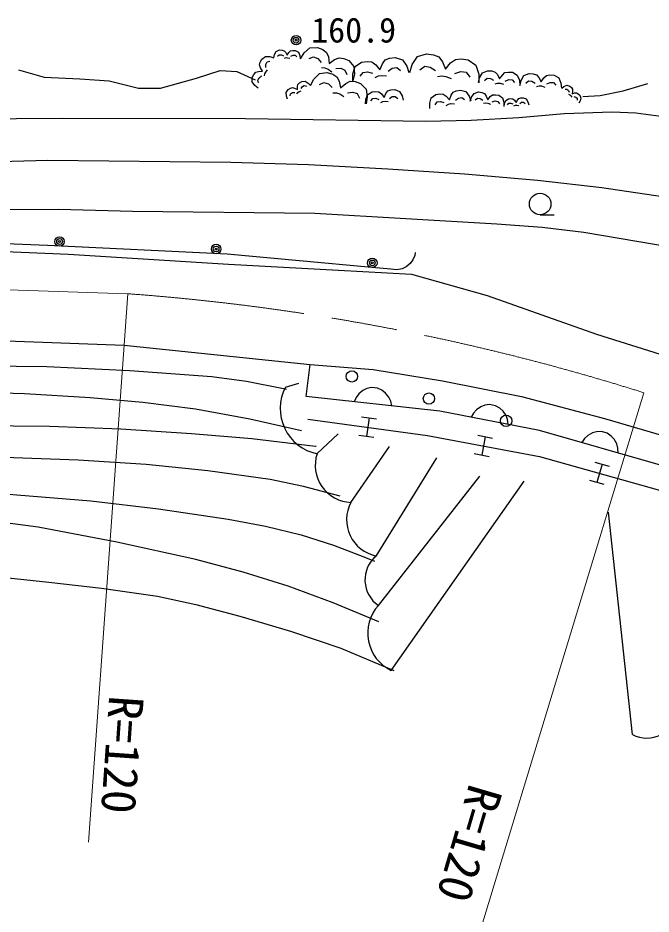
# Model space of a CAD drawing. Units: millimetres, scale not verified. Extents: x 40000 to 680000, y 20000 to 380000.
# Drawn here: x 176378 to 209879, y 242011 to 289453 of the extents above; entities that cross this region are included whole.
import ezdxf
from ezdxf.enums import TextEntityAlignment as Align

# ---------------------------------------------------------------- set-up
doc = ezdxf.new("R2010")
doc.units = ezdxf.units.MM
doc.header["$LTSCALE"] = 1000
doc.linetypes.add('CHAIN', pattern=[18.5, 12, -1.5, 3.5, -1.5])
for name, color, linetype, lineweight in [('M-BGD', 7, 'Continuous', 25), ('M-BMK', 2, 'CHAIN', 13), ('M-STR-HTXT', 7, 'Continuous', 13)]:
    doc.layers.add(name, color=color, linetype=linetype, lineweight=lineweight)
doc.styles.add('ＭＳ ゴシック', font='')
doc.styles.get('ＭＳ ゴシック').set_extended_font_data('MS Gothic')

msp = doc.modelspace()

# ---------------------------------------------------------------- linework, layer by layer
at = {"layer": 'M-BGD'}
for p, q in [((189920, 287343), (189954, 287511)), ((189954, 287511), (190044, 287676)), ((190044, 287676), (190215, 287755)), ((190119, 287421), (190206, 287502)), ((190206, 287502), (190318, 287498)), ((190215, 287755), (190355, 287750)), ((190318, 287498), (190428, 287438)), ((190355, 287750), (190466, 287718)), ((190466, 287718), (190547, 287631)), ((190547, 287631), (190626, 287487)), ((190626, 287487), (190715, 287625)), ((190715, 287625), (190802, 287706)), ((190802, 287706), (190915, 287730)), ((190915, 287730), (191055, 287726)), ((191055, 287726), (191220, 287636)), ((191220, 287636), (191298, 287464)), ((191328, 287294), (191523, 287604)), ((191523, 287604), (191829, 287867)), ((191829, 287867), (192231, 287893)), ((192231, 287893), (192508, 287776)), ((192508, 287776), (192706, 287627)), ((192706, 287627), (192802, 287391)), ((197528, 287403), (197999, 287558)), ((197999, 287558), (198366, 287505)), ((198366, 287505), (198648, 287388)), ((189158, 286963), (189192, 287108)), ((189192, 287108), (189275, 287269)), ((189275, 287269), (189470, 287412)), ((189470, 287412), (189711, 287409)), ((189497, 286992), (189563, 287120)), ((189563, 287120), (189708, 287167)), ((189711, 287409), (189920, 287342)), ((190480, 287324), (190565, 287349)), ((190565, 287349), (190649, 287346)), ((190649, 287346), (190760, 287314)), ((190820, 287424), (190934, 287477)), ((190934, 287477), (191046, 287473)), ((191046, 287473), (191127, 287386)), ((191298, 287464), (191320, 287295)), ((191786, 287297), (192021, 287394)), ((192021, 287394), (192243, 287300)), ((192243, 287300), (192417, 287096)), ((192802, 287391), (192851, 287043)), ((192851, 287043), (193134, 287251)), ((193134, 287251), (193370, 287347)), ((193370, 287347), (193614, 287309)), ((193614, 287309), (193891, 287192)), ((193891, 287192), (194153, 286885)), ((194230, 286875), (194560, 287106)), ((194560, 287106), (194857, 287149)), ((194857, 287149), (195104, 287124)), ((195104, 287124), (195308, 286972)), ((195664, 287023), (195817, 287228)), ((195817, 287228), (196046, 287322)), ((196046, 287322), (196343, 287366)), ((196343, 287366), (196725, 287239)), ((196725, 287239), (196955, 286907)), ((197243, 286994), (197528, 287403)), ((198648, 287388), (198836, 287135)), ((198836, 287135), (199002, 286735)), ((199002, 286735), (199275, 287071)), ((199275, 287071), (199527, 287259)), ((199527, 287259), (199831, 287289)), ((199831, 287289), (200197, 287235)), ((200197, 287235), (200605, 286950)), ((176404, 286710), (177763, 286320)), ((185822, 286272), (187084, 286661)), ((187084, 286661), (187958, 286613)), ((187958, 286613), (188929, 286174)), ((188862, 286466), (188960, 286578)), ((188960, 286578), (189106, 286625)), ((189106, 286625), (189315, 286638)), ((189205, 286817), (189158, 286963)), ((189315, 286638), (189205, 286817)), ((189443, 286491), (189492, 286588)), ((189492, 286588), (189590, 286700)), ((189495, 286830), (189497, 286992)), ((192333, 286512), (192745, 286571)), ((192435, 286827), (192624, 286812)), ((192624, 286812), (192790, 286742)), ((192745, 286571), (193039, 286473)), ((192790, 286742), (192988, 286593)), ((193192, 286769), (193460, 286786)), ((193460, 286786), (193681, 286693)), ((193681, 286693), (193777, 286456)), ((194103, 286492), (194230, 286875)), ((194153, 286885), (194179, 286482)), ((194486, 286365), (194638, 286570)), ((194638, 286570), (194876, 286604)), ((194876, 286604), (195131, 286520)), ((195308, 286972), (195529, 286700)), ((195529, 286700), (195664, 287023)), ((195962, 286641), (196183, 286795)), ((196183, 286795), (196420, 286829)), ((196420, 286829), (196624, 286676)), ((196955, 286907), (197066, 286558)), ((197106, 286564), (197243, 286994)), ((197651, 286709), (197903, 286897)), ((197903, 286897), (198196, 286854)), ((198196, 286854), (198467, 286664)), ((199493, 286513), (199807, 286617)), ((199807, 286617), (200101, 286574)), ((200101, 286574), (200288, 286321)), ((200605, 286950), (200760, 286477)), ((200957, 286545), (201230, 286660)), ((201230, 286660), (201449, 286646)), ((201449, 286646), (201622, 286590)), ((201622, 286590), (201745, 286449)), ((202009, 286431), (202149, 286555)), ((202149, 286555), (202328, 286587)), ((202328, 286587), (202548, 286573)), ((202548, 286573), (202802, 286423)), ((177763, 286320), (179656, 286223)), ((179656, 286223), (181210, 286126)), ((181210, 286126), (182764, 285736)), ((183929, 285736), (185822, 286272)), ((188777, 286063), (188780, 286306)), ((188780, 286306), (188862, 286466)), ((189068, 286157), (189134, 286285)), ((189115, 286011), (189068, 286157)), ((189134, 286285), (189264, 286380)), ((189425, 286379), (189443, 286491)), ((191273, 286019), (191393, 286092)), ((191393, 286092), (191581, 286106)), ((191581, 286106), (191739, 286005)), ((191862, 285882), (192039, 286217)), ((192039, 286217), (192333, 286512)), ((193039, 286473), (193255, 286335)), ((193255, 286335), (193373, 286099)), ((193373, 286099), (193451, 285744)), ((193726, 285981), (193961, 286099)), ((193961, 286099), (194216, 286079)), ((194179, 286482), (194095, 286126)), ((194096, 286126), (194103, 286492)), ((194216, 286079), (194511, 285981)), ((195284, 286299), (195454, 286384)), ((195454, 286384), (195632, 286410)), ((195632, 286410), (195878, 286385)), ((198571, 286348), (198801, 286390)), ((198801, 286390), (199021, 286357)), ((199021, 286357), (199303, 286241)), ((200747, 286028), (200808, 286290)), ((200760, 286477), (200769, 286025)), ((200808, 286290), (200957, 286545)), ((201063, 286140), (201204, 286264)), ((201204, 286264), (201379, 286252)), ((201379, 286252), (201549, 286152)), ((201745, 286449), (201863, 286220)), ((201863, 286220), (202009, 286431)), ((202164, 286111), (202346, 286188)), ((202346, 286188), (202521, 286176)), ((202521, 286176), (202645, 286035)), ((202802, 286423), (202917, 286150)), ((202917, 286150), (202943, 285883)), ((202943, 285883), (203005, 286144)), ((203005, 286144), (203154, 286400)), ((203154, 286400), (203426, 286515)), ((203260, 285995), (203400, 286118)), ((203400, 286118), (203576, 286106)), ((203426, 286515), (203646, 286500)), ((203576, 286106), (203746, 286007)), ((203646, 286500), (203819, 286444)), ((203819, 286444), (203942, 286303)), ((203942, 286303), (204059, 286074)), ((204059, 286074), (204205, 286286)), ((204205, 286286), (204346, 286409)), ((204346, 286409), (204524, 286442)), ((204524, 286442), (204744, 286427)), ((204744, 286427), (204999, 286278)), ((204999, 286278), (205113, 286004)), ((182764, 285736), (183929, 285736)), ((188919, 285868), (188777, 286063)), ((189095, 285736), (188919, 285868)), ((190572, 285499), (190673, 285658)), ((190673, 285658), (190793, 285730)), ((190793, 285730), (190903, 285764)), ((190903, 285764), (191019, 285735)), ((191019, 285735), (191163, 285658)), ((191163, 285822), (191192, 285937)), ((191163, 285658), (191163, 285822)), ((191192, 285937), (191273, 286019)), ((191360, 285711), (191427, 285817)), ((191427, 285817), (191523, 285875)), ((191523, 285875), (191638, 285846)), ((191739, 286005), (191850, 285875)), ((192333, 285922), (192569, 286040)), ((192569, 286040), (192804, 285961)), ((192804, 285961), (193000, 285764)), ((193451, 285744), (193726, 285981)), ((194511, 285981), (194805, 285685)), ((194805, 285685), (194864, 285272)), ((195957, 285586), (196113, 285641)), ((196113, 285641), (196312, 285660)), ((196312, 285660), (196563, 285563)), ((199572, 285593), (199788, 285633)), ((199788, 285633), (200072, 285550)), ((201625, 285970), (201760, 286005)), ((201760, 286005), (201892, 285997)), ((201892, 285997), (202065, 285941)), ((203822, 285825), (203957, 285860)), ((203957, 285860), (204088, 285851)), ((204088, 285851), (204261, 285795)), ((204361, 285966), (204542, 286042)), ((204542, 286042), (204718, 286031)), ((204718, 286031), (204841, 285890)), ((205113, 286004), (205140, 285737)), ((205155, 285736), (205269, 285828)), ((205269, 285828), (205419, 285887)), ((205329, 285678), (205430, 285683)), ((205419, 285887), (205574, 285845)), ((205430, 285683), (205502, 285619)), ((205502, 285619), (205541, 285519)), ((205574, 285845), (205664, 285764)), ((205664, 285764), (205720, 285682)), ((205720, 285682), (205725, 285580)), ((208397, 285590), (209708, 285980)), ((190586, 285311), (190572, 285499)), ((190649, 285152), (190586, 285311)), ((190774, 285325), (190802, 285441)), ((190802, 285441), (190899, 285499)), ((190899, 285499), (191023, 285508)), ((191129, 285441), (191187, 285508)), ((191187, 285508), (191259, 285552)), ((191259, 285552), (191369, 285586)), ((193039, 285489), (193236, 285489)), ((193236, 285489), (193412, 285430)), ((193412, 285430), (193628, 285292)), ((193824, 285489), (194099, 285528)), ((194099, 285528), (194334, 285449)), ((194334, 285449), (194452, 285213)), ((194775, 284908), (194792, 285152)), ((194792, 285152), (194889, 285403)), ((194864, 285272), (194805, 284898)), ((194889, 285403), (195117, 285546)), ((195043, 285055), (195151, 285186)), ((195117, 285546), (195316, 285565)), ((195151, 285186), (195310, 285201)), ((195310, 285201), (195477, 285137)), ((195316, 285565), (195479, 285540)), ((195479, 285540), (195610, 285432)), ((195610, 285432), (195749, 285243)), ((195749, 285243), (195849, 285454)), ((195849, 285454), (195957, 285586)), ((196035, 285190), (196187, 285285)), ((196187, 285285), (196346, 285300)), ((196346, 285300), (196477, 285192)), ((196563, 285563), (196705, 285335)), ((196705, 285335), (196767, 285099)), ((198170, 284933), (198252, 285218)), ((198252, 285218), (198489, 285396)), ((198489, 285396), (198705, 285435)), ((198705, 285435), (198886, 285423)), ((198886, 285423), (199040, 285317)), ((199040, 285317), (199209, 285123)), ((199209, 285123), (199300, 285364)), ((199300, 285364), (199406, 285518)), ((199406, 285518), (199572, 285593)), ((199528, 285091), (199686, 285210)), ((199686, 285210), (199859, 285241)), ((199859, 285241), (200013, 285135)), ((200072, 285550), (200249, 285313)), ((200249, 285313), (200339, 285060)), ((200310, 285054), (200380, 285263)), ((200380, 285263), (200521, 285459)), ((200521, 285459), (200752, 285532)), ((200576, 285121), (200700, 285211)), ((200700, 285211), (200842, 285187)), ((200752, 285532), (200930, 285503)), ((200842, 285187), (200973, 285093)), ((200930, 285503), (201066, 285444)), ((201066, 285444), (201156, 285319)), ((201156, 285319), (201233, 285124)), ((201233, 285124), (201369, 285285)), ((201369, 285285), (201493, 285374)), ((201493, 285374), (201641, 285387)), ((201641, 285387), (201819, 285358)), ((201819, 285358), (202015, 285216)), ((202015, 285216), (202087, 284985)), ((202187, 285082), (202337, 285172)), ((202337, 285172), (202467, 285181)), ((202467, 285181), (202572, 285163)), ((202572, 285163), (202656, 285091)), ((202811, 285102), (202884, 285186)), ((202884, 285186), (202985, 285220)), ((202985, 285220), (203115, 285230)), ((203115, 285230), (203277, 285163)), ((203277, 285163), (203366, 285013)), ((205513, 285415), (205583, 285385)), ((205583, 285385), (205637, 285337)), ((205637, 285337), (205692, 285254)), ((205725, 285580), (205699, 285442)), ((205699, 285442), (205833, 285484)), ((205792, 285294), (205896, 285266)), ((205833, 285484), (205934, 285490)), ((205896, 285266), (205967, 285201)), ((205934, 285490), (206022, 285443)), ((205967, 285201), (205973, 285099)), ((206022, 285443), (206111, 285363)), ((206111, 285363), (206171, 285213)), ((206171, 285213), (206128, 285057)), ((206261, 285298), (207184, 285347)), ((207184, 285347), (208397, 285590)), ((195572, 284984), (195688, 285036)), ((195688, 285036), (195807, 285047)), ((195807, 285047), (195971, 285023)), ((198174, 284665), (198170, 284933)), ((198453, 284850), (198560, 285005)), ((198560, 285005), (198733, 285036)), ((198733, 285036), (198922, 284981)), ((199040, 284823), (199162, 284890)), ((199162, 284890), (199292, 284914)), ((199292, 284914), (199473, 284902)), ((201021, 284939), (201133, 284957)), ((201133, 284957), (201240, 284940)), ((201240, 284940), (201377, 284881)), ((201471, 285012), (201625, 285060)), ((201625, 285060), (201767, 285037)), ((201767, 285037), (201856, 284913)), ((202087, 284985), (202088, 284765)), ((202106, 284762), (202121, 284920)), ((202121, 284920), (202187, 285082)), ((202282, 284854), (202354, 284938)), ((202354, 284938), (202458, 284945)), ((202458, 284945), (202565, 284901)), ((202625, 284801), (202701, 284833)), ((202656, 285091), (202743, 284967)), ((202701, 284833), (202779, 284838)), ((202743, 284967), (202811, 285102)), ((202779, 284838), (202885, 284820)), ((202929, 284928), (203029, 284988)), ((203029, 284988), (203132, 284995)), ((203132, 284995), (203216, 284923)), ((203366, 285013), (203403, 284859)), ((206128, 285057), (206050, 284933)), ((204008, 279030), (204758, 279030)), ((177949, 277397), (167844, 277819)), ((166255, 277502), (179062, 276939)), ((187457, 276939), (177949, 277397)), ((179062, 276939), (187518, 276411)), ((195106, 276235), (187457, 276939)), ((197273, 276641), (197135, 276452)), ((197375, 276873), (197273, 276641)), ((197390, 277033), (197375, 276873)), ((187518, 276411), (193340, 276095)), ((196103, 276144), (195106, 276235)), ((196421, 276114), (196103, 276144)), ((196708, 276169), (196421, 276114)), ((196918, 276270), (196708, 276169)), ((197135, 276452), (196918, 276270)), ((193340, 276095), (197199, 275883)), ((197199, 275883), (201199, 274757)), ((201199, 274757), (206988, 272716)), ((127319, 274225), (182000, 272122)), ((206988, 272716), (211795, 271203)), ((182000, 272122), (191846, 271108)), ((191622, 269418), (191846, 271108)), ((191846, 271108), (195169, 270845)), ((195169, 270845), (198838, 270244)), ((190531, 269897), (191239, 270121)), ((198838, 270244), (203031, 269418)), ((194413, 269552), (194271, 269365)), ((194634, 269729), (194413, 269552)), ((194846, 269826), (194634, 269729)), ((195093, 269880), (194846, 269826)), ((195412, 269844), (195093, 269880)), ((195641, 269738), (195412, 269844)), ((195827, 269596), (195641, 269738)), ((196004, 269374), (195827, 269596)), ((198698, 268630), (191622, 269418)), ((194271, 269365), (194165, 269135)), ((196101, 269161), (196004, 269374)), ((196154, 268913), (196101, 269161)), ((203031, 269418), (207412, 268254)), ((203977, 267616), (198698, 268630)), ((200478, 268533), (200354, 268311)), ((200634, 268707), (200478, 268533)), ((200868, 268867), (200634, 268707)), ((201087, 268947), (200868, 268867)), ((201338, 268981), (201087, 268947)), ((201652, 268921), (201338, 268981)), ((201873, 268796), (201652, 268921)), ((202047, 268640), (201873, 268796)), ((202206, 268405), (202047, 268640)), ((191725, 268217), (198052, 267353)), ((194559, 268336), (195352, 268228)), ((194956, 268282), (194821, 267288)), ((202286, 268186), (202206, 268405)), ((202320, 267934), (202286, 268186)), ((207412, 268254), (212616, 266715)), ((210370, 265776), (203977, 267616)), ((192207, 266385), (193325, 267431)), ((195217, 267233), (194424, 267342)), ((198052, 267353), (203967, 266226)), ((200710, 267357), (201496, 267208)), ((201103, 267283), (200916, 266297)), ((206355, 267182), (206211, 266973)), ((206525, 267342), (206355, 267182)), ((206773, 267479), (206525, 267342)), ((206998, 267540), (206773, 267479)), ((207251, 267550), (206998, 267540)), ((207559, 267462), (207251, 267550)), ((207768, 267318), (207559, 267462)), ((207927, 267147), (207768, 267318)), ((208064, 266899), (207927, 267147)), ((193995, 263807), (196044, 266758)), ((208124, 266673), (208064, 266899)), ((208135, 266419), (208124, 266673)), ((195336, 260967), (198540, 266161)), ((201310, 266222), (200523, 266372)), ((203967, 266226), (210332, 264461)), ((206897, 265934), (207669, 265721)), ((207283, 265827), (207016, 264860)), ((195448, 258352), (200812, 265189)), ((196119, 254914), (203159, 264928)), ((207402, 264753), (206631, 264967)), ((208896, 251514), (207629, 263284))]:
    msp.add_line(p, q, dxfattribs=at)
for points in [[(168951, 284082), (178750, 284145), (188417, 284126), (197965, 283983), (200367, 284032), (202884, 284190), (205277, 284386), (207828, 284480), (209077, 284421), (210663, 284221), (213453, 283720), (216427, 283304), (219023, 283083), (222022, 282938), (222710, 282912)], [(218146, 278383), (214239, 279254), (210480, 279983), (207269, 280453), (203874, 280843), (200011, 281184), (195943, 281438), (191746, 281672), (187636, 281798), (177964, 281902), (168381, 281648)], [(155178, 279454), (164939, 279413), (174518, 279309), (178520, 279320), (182447, 279228), (192094, 279116), (201726, 278558), (204119, 278376), (206320, 278111), (215670, 276530), (217448, 276240)], [(71060, 265922), (80403, 268182), (84091, 269108), (87916, 269958), (91920, 270744), (96063, 271448), (105521, 272510), (115075, 272758), (119878, 272706), (124612, 272553), (134332, 271913), (138194, 271581), (142198, 271344), (151815, 271040), (161439, 271169), (164840, 271192), (168134, 271114), (177900, 271004), (182298, 270786), (186632, 270467), (188472, 270217), (190437, 269839), (190595, 269806)], [(191377, 267602), (188641, 268215), (185767, 268748), (182987, 269096), (180208, 269339), (176720, 269545), (173119, 269653), (163407, 269458), (158605, 269515), (153993, 269669), (144572, 270033)], [(71719, 262778), (76221, 263368), (80592, 264047), (90043, 266006), (93558, 266641), (97253, 267202), (101901, 267744), (106632, 268191), (116178, 268753), (119375, 268938), (122568, 269019), (132303, 269061), (135950, 268985), (139739, 268802), (149398, 268126), (158876, 267755), (168448, 267928), (178041, 267839), (181830, 267699), (185557, 267460), (188748, 267185), (192123, 266785), (192161, 266780)], [(193428, 264127), (191496, 264655), (189726, 265023), (186424, 265468), (183157, 265804), (179563, 266040), (176137, 266165), (166450, 266308), (156834, 266378), (154209, 266443), (151413, 266617), (141875, 267341), (137878, 267551), (133714, 267664), (123999, 267738), (121428, 267676), (118632, 267502), (109018, 266562), (99401, 265475), (89855, 263887), (80508, 262134), (77173, 261459), (73989, 260928), (72138, 260780)], [(170636, 264664), (180228, 263889), (183813, 263466), (187508, 262926), (189475, 262555), (191361, 262088), (193078, 261541), (194684, 260920), (195244, 260689)], [(195467, 257476), (193066, 258483), (190683, 259366), (188298, 260113), (185785, 260789), (181610, 261698), (177445, 262492), (175438, 262752)], [(144093, 261872), (153813, 261572), (156214, 261553), (158758, 261425), (168401, 260604), (178016, 259584), (180803, 259272), (183771, 258833), (185797, 258402), (188121, 257789), (190807, 256989), (193460, 256085), (196275, 254914)]]:
    msp.add_lwpolyline(points, dxfattribs=at)
for centre, major_axis in [((191093, 288271), (0, 251)), ((191093, 288271), (0, 151)), ((191093, 288271), (0, 50.2)), ((204008, 279602), (0, 572)), ((178582, 277617), (0, 251)), ((178582, 277617), (0, 151)), ((178582, 277617), (0, 50.2)), ((186862, 277219), (0, 251)), ((186862, 277219), (0, 151)), ((186862, 277219), (0, 50.2)), ((195129, 276485), (0, 251)), ((195129, 276485), (0, 151)), ((195129, 276485), (0, 50.2)), ((194048, 270474), (0, 301)), ((198128, 269299), (0, 301)), ((202209, 268125), (0, 301))]:
    msp.add_ellipse(centre, major_axis=major_axis, ratio=0.996985, dxfattribs=at)
for centre, major_axis, start_param, end_param in [((192682, 268771), (0, 2434), 1.089983, 2.944573), ((194065, 265768), (0, 1963), 1.251303, 3.105894), ((195727, 262891), (0, 1964), 1.085875, 2.940466), ((196370, 259701), (0, 1636), 0.686332, 2.540923), ((197068, 256885), (0, 2189), 0.836712, 2.691303), ((209659, 253023), (0, 1692), 2.671772, 4.526363)]:
    msp.add_ellipse(centre, major_axis=major_axis, ratio=0.996985, start_param=start_param, end_param=end_param, dxfattribs=at)
at = {"layer": 'M-BMK'}
for p, q in [((182185, 274852), (169821, 275254)), ((222246, 265736), (209501, 269609))]:
    msp.add_line(p, q, dxfattribs=at)
msp.add_ellipse((173428, 154740), major_axis=(0, 120433), ratio=0.996985, start_param=5.978044, end_param=6.210193, dxfattribs=at)
at = {"layer": 'M-STR-HTXT'}
for p, q in [((182185, 274852), (180109, 245815)), ((209501, 269609), (200752, 240827))]:
    msp.add_line(p, q, dxfattribs=at)

# ---------------------------------------------------------------- texts
at = {"layer": 'M-BGD', "style": 'ＭＳ ゴシック'}
msp.add_text('160.9', height=1320, dxfattribs=at).set_placement((191898, 287753), align=Align.BOTTOM_LEFT)
at = {"layer": 'M-STR-HTXT', "style": 'ＭＳ ゴシック'}
for rotation, p in [(266.012, (180661, 253655)), (253.647, (199747, 249140))]:
    msp.add_text('R=120', height=1833, rotation=rotation, dxfattribs=at).set_placement(p, align=Align.BOTTOM_LEFT)

doc.saveas('drawing.dxf')
